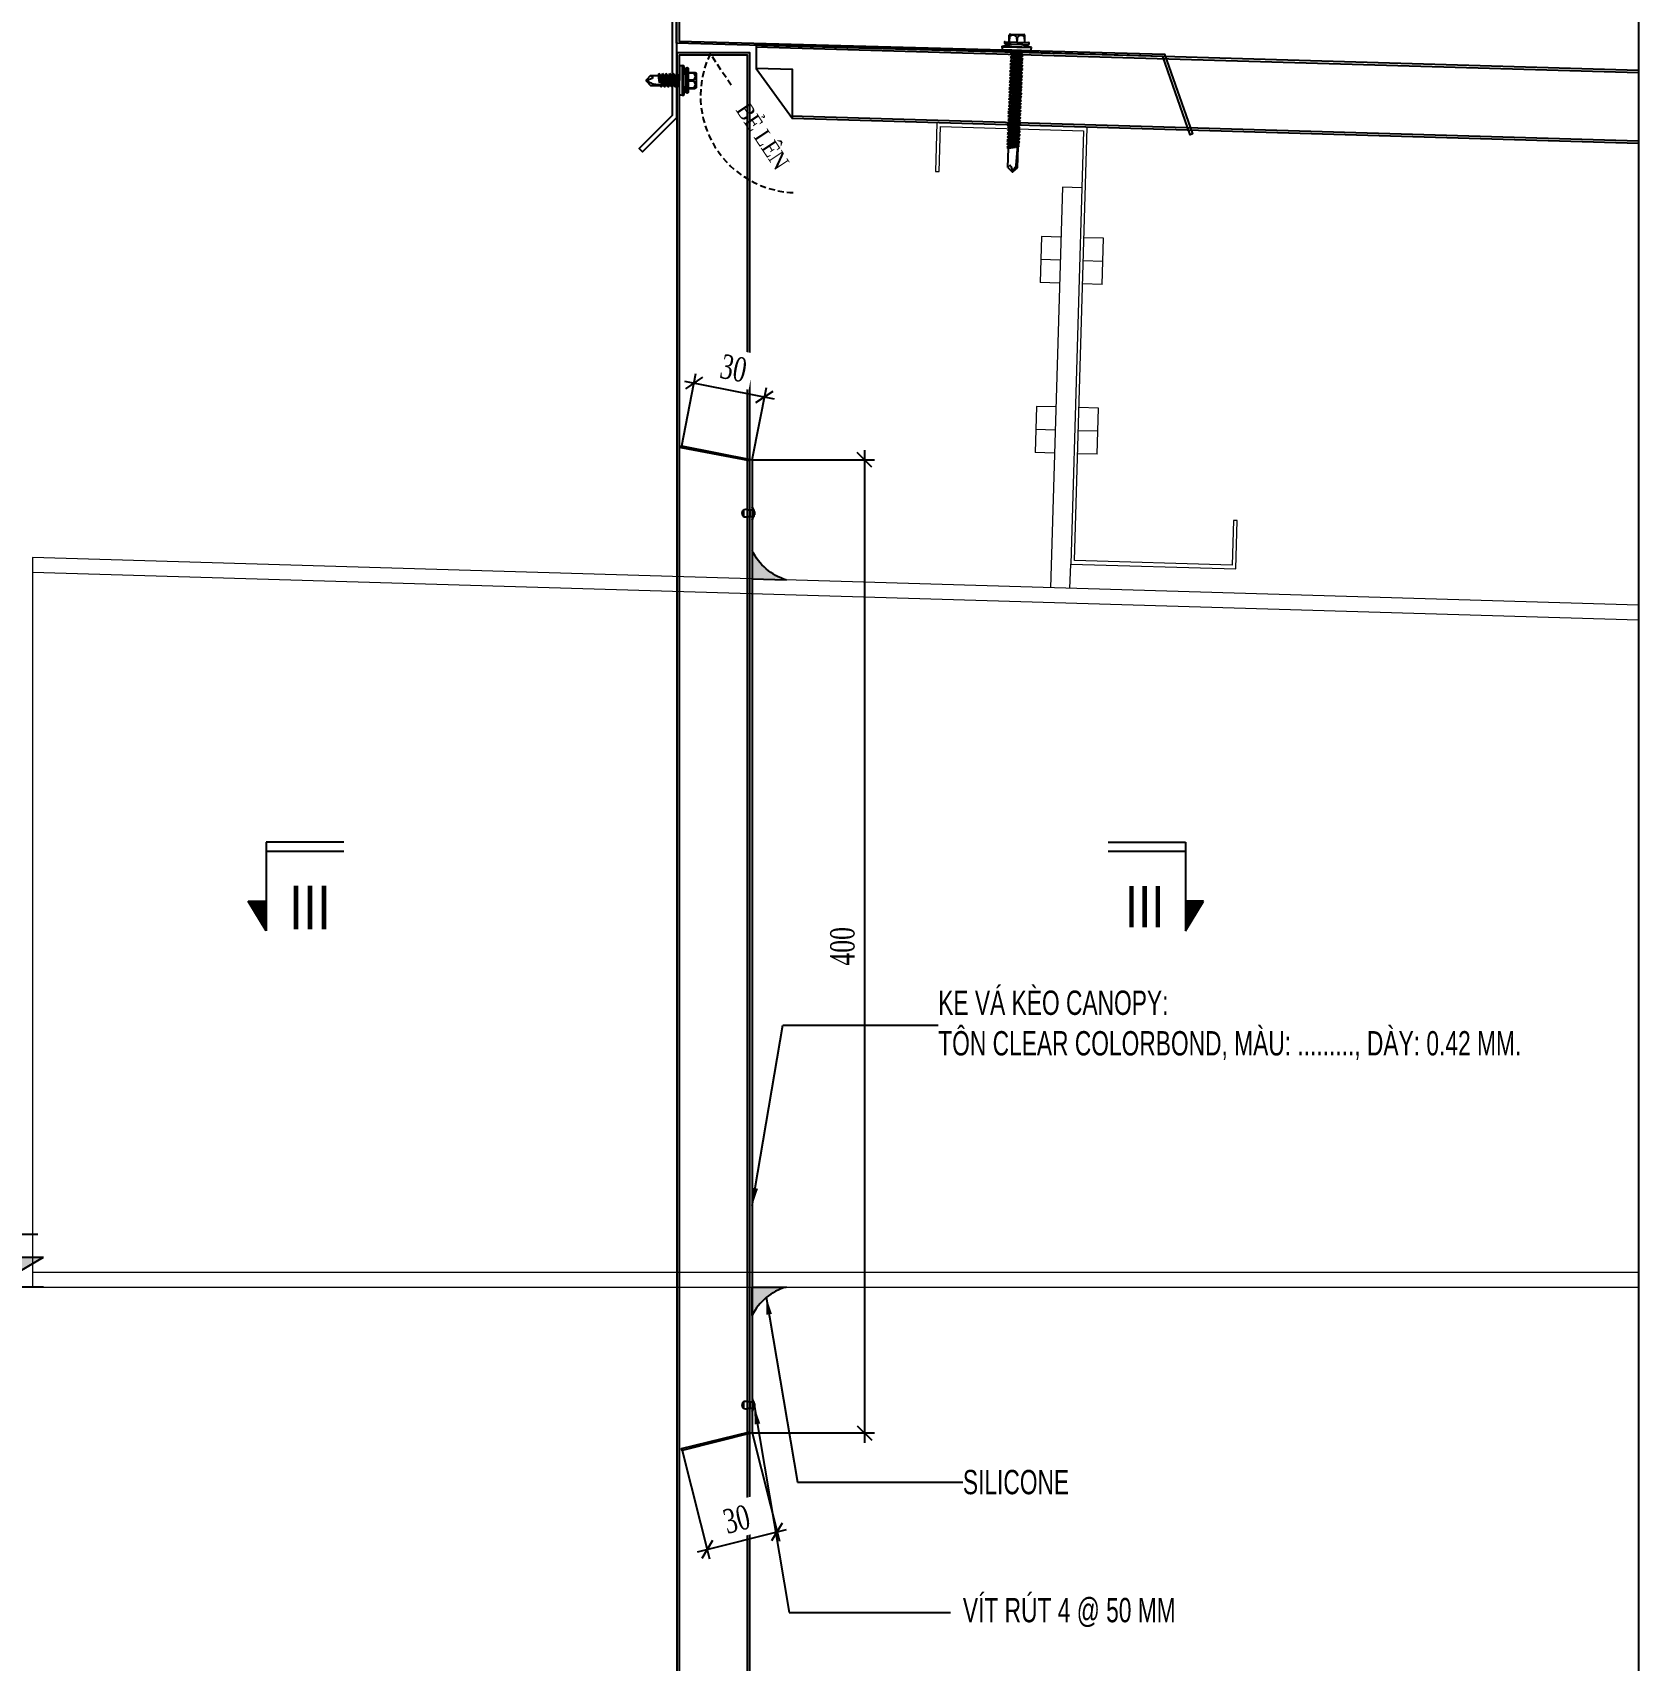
# Model space of a CAD drawing. Header units: inches. Extents: x 315041 to 662841, y -45540 to -35018.
# Drawn here: x 333305.3 to 333470.4, y -37538.7 to -37371.4 of the extents above; entities that cross this region are included whole.
import ezdxf
from ezdxf.enums import TextEntityAlignment as Align

# ---------------------------------------------------------------- set-up
doc = ezdxf.new("R2010")
doc.units = ezdxf.units.IN
doc.header["$MEASUREMENT"] = 0
doc.linetypes.add('DASHED2', pattern=[9.525, 6.35, -3.175])
doc.linetypes.add('XKITLINE00', pattern=[0])
for name, color, linetype in [('1', 1, 'Continuous'), ('2', 2, 'Continuous'), ('250', 250, 'Continuous'), ('3', 3, 'Continuous'), ('6', 6, 'Continuous'), ('flashing', 6, 'Continuous'), ('ROOFING', 4, 'Continuous'), ('STRUCTURE', 1, 'Continuous')]:
    doc.layers.add(name, color=color, linetype=linetype)
doc.layers.add('Bolt', color=7, linetype='Continuous', lineweight=0)
doc.layers.add('PART', color=20, linetype='Continuous', lineweight=9)
doc.styles.add('DIM', font='SIMPLEX.shx', dxfattribs={"width": 0.7, "bigfont": 'EXTFONT.shx'})
doc.styles.add('hx2', font='VHARIALN.TTF')
doc.styles.add('ST1', font='times.ttf', dxfattribs={"width": 0.7})
doc.styles.add('ST1H', font='vnshxh.shx', dxfattribs={"width": 0.7})
doc.styles.add('vntimeh.shx', font='vntimeh.shx', dxfattribs={"width": 0.8, "bigfont": 'bigfont.shx'})
doc.dimstyles.new('3', dxfattribs={"dimtxt": 3.5, "dimasz": 1.8, "dimexe": 1, "dimexo": 0, "dimgap": 1, "dimtad": 1, "dimdec": 0, "dimlfac": 3, "dimzin": 0, "dimdsep": 46, "dimtxsty": 'ST1H', "dimblk": 'OBLIQUE', "dimcen": 1, "dimdle": 1, "dimclrd": 8, "dimclre": 8, "dimclrt": 3, "dimadec": 0, "dimazin": 0, "dimtfac": 1, "dimtdec": 0, "dimtix": 1, "dimtofl": 0, "dimtmove": 1, "dimatfit": 3, "dimfxl": 0.18, "dimtolj": 1, "dimtzin": 0, "dimlwd": -1, "dimlwe": -1, "dimarcsym": 1})
doc.dimstyles.new('4', dxfattribs={"dimtxt": 2.5, "dimasz": 1.5, "dimexe": 1, "dimexo": 0, "dimgap": 1, "dimtad": 1, "dimdec": 0, "dimlfac": 4, "dimzin": 0, "dimdsep": 46, "dimtxsty": 'ST1', "dimblk": 'OBLIQUE', "dimcen": 1, "dimdle": 1, "dimclrd": 8, "dimclre": 8, "dimclrt": 3, "dimadec": 0, "dimazin": 0, "dimtfac": 1, "dimtdec": 0, "dimtix": 1, "dimtmove": 0, "dimatfit": 3, "dimfxl": 0.18, "dimtfill": 1, "dimtolj": 1, "dimtzin": 0, "dimlwd": -1, "dimlwe": -1, "dimarcsym": 1})

# ---------------------------------------------------------------- blocks, each defined once
blk = doc.blocks.new('A$C26A6701F')
at = {"layer": 'STRUCTURE', "color": 1, "linetype": 'Continuous'}
for p, q in [((0.93, 17.84), (0.93, 18.77)), ((0.97, 17.84), (1.03, 18.61)), ((1.07, 18.91), (2.93, 18.91)), ((1.91, 18.61), (1.97, 17.84)), ((2.04, 17.84), (2.1, 18.61)), ((2.97, 18.61), (3.04, 17.84)), ((3.07, 17.84), (3.07, 18.77)), ((0, 17.21), (1.33, 17.54)), ((0, 17.08), (0, 17.21)), ((0, 17.21), (4, 17.21)), ((4, 17.08), (0, 17.08)), ((3.94, 16.71), (0.06, 16.71)), ((0.4, 17.84), (3.6, 17.84)), ((0.4, 17.57), (1.2, 17.57)), ((1.19, 16.71), (1.14, 16.67)), ((1.14, 16.67), (1.4, 16.71)), ((1.14, 16.67), (1.4, 16.56)), ((1.14, 16.2), (2.91, 16.47)), ((1.4, 16.4), (1.14, 16.2)), ((1.14, 16.2), (1.39, 16.09)), ((1.14, 15.72), (2.91, 16)), ((1.4, 15.93), (1.14, 15.72)), ((1.14, 15.72), (1.39, 15.61)), ((1.2, 17.57), (2.8, 17.57)), ((1.33, 17.54), (1.33, 17.57)), ((1.33, 17.54), (2.67, 17.54)), ((1.39, 16.09), (2.73, 16.28)), ((1.39, 15.93), (1.39, 16.09)), ((1.39, 15.61), (2.73, 15.81)), ((2.7, 15.64), (1.39, 15.45)), ((1.4, 16.56), (2.42, 16.71)), ((2.71, 16.59), (1.4, 16.4)), ((1.4, 16.4), (1.4, 16.56)), ((2.71, 16.11), (1.4, 15.93)), ((2.67, 17.54), (2.67, 17.57)), ((2.67, 17.54), (4, 17.21)), ((2.7, 15.64), (2.7, 15.8)), ((2.7, 15.64), (2.9, 15.52)), ((2.71, 16.59), (2.71, 16.71)), ((2.71, 16.59), (2.91, 16.47)), ((2.71, 16.11), (2.71, 16.28)), ((2.71, 16.11), (2.91, 16)), ((2.73, 16.28), (2.91, 16.47)), ((2.73, 15.81), (2.91, 16)), ((2.8, 17.57), (3.6, 17.57)), ((4, 17.21), (4, 17.08)), ((1.12, 14.3), (2.9, 14.57)), ((1.39, 14.5), (1.12, 14.3)), ((1.12, 14.3), (1.38, 14.19)), ((1.12, 13.82), (2.9, 14.1)), ((1.39, 14.03), (1.12, 13.82)), ((1.12, 13.82), (1.38, 13.72)), ((1.12, 13.35), (2.89, 13.63)), ((1.38, 13.56), (1.12, 13.35)), ((1.13, 15.25), (2.9, 15.52)), ((1.39, 15.45), (1.13, 15.25)), ((1.13, 15.25), (1.39, 15.14)), ((1.13, 14.77), (2.9, 15.05)), ((1.39, 14.98), (1.13, 14.77)), ((1.13, 14.77), (1.39, 14.66)), ((1.38, 14.19), (2.72, 14.38)), ((1.38, 14.03), (1.38, 14.19)), ((1.38, 13.72), (2.72, 13.91)), ((2.69, 13.74), (1.38, 13.56)), ((1.38, 13.56), (1.38, 13.72)), ((1.38, 13.24), (2.72, 13.44)), ((1.39, 15.45), (1.39, 15.61)), ((1.39, 15.14), (2.73, 15.33)), ((2.7, 15.16), (1.39, 14.98)), ((1.39, 14.98), (1.39, 15.14)), ((1.39, 14.66), (2.73, 14.86)), ((2.7, 14.69), (1.39, 14.5)), ((1.39, 14.5), (1.39, 14.67)), ((2.7, 14.21), (1.39, 14.03)), ((2.69, 13.74), (2.69, 13.91)), ((2.69, 13.74), (2.89, 13.63)), ((2.69, 13.43), (2.69, 13.27)), ((2.7, 15.16), (2.7, 15.33)), ((2.7, 15.16), (2.9, 15.05)), ((2.7, 14.69), (2.7, 14.85)), ((2.7, 14.69), (2.9, 14.57)), ((2.7, 14.21), (2.7, 14.38)), ((2.7, 14.21), (2.9, 14.1)), ((2.72, 14.38), (2.9, 14.57)), ((2.72, 13.91), (2.9, 14.1)), ((2.72, 13.44), (2.89, 13.63)), ((2.73, 15.33), (2.9, 15.52)), ((2.73, 14.86), (2.9, 15.05)), ((1.09, 10.98), (2.86, 11.25)), ((1.35, 11.18), (1.09, 10.98)), ((1.1, 11.93), (2.88, 12.2)), ((1.36, 12.13), (1.1, 11.93)), ((1.1, 11.93), (1.36, 11.82)), ((1.1, 11.45), (2.87, 11.73)), ((1.36, 11.66), (1.1, 11.45)), ((1.1, 11.45), (1.36, 11.34)), ((1.11, 12.88), (2.89, 13.15)), ((1.38, 13.08), (1.11, 12.88)), ((1.11, 12.88), (1.37, 12.77)), ((1.11, 12.4), (2.88, 12.68)), ((1.37, 12.61), (1.11, 12.4)), ((1.11, 12.4), (1.37, 12.29)), ((1.12, 13.35), (1.38, 13.24)), ((2.66, 11.37), (1.35, 11.18)), ((1.35, 11.18), (1.36, 11.34)), ((2.68, 12.32), (1.36, 12.13)), ((1.36, 11.82), (2.7, 12.01)), ((2.67, 11.84), (1.36, 11.66)), ((1.36, 11.66), (1.36, 11.82)), ((1.36, 11.34), (2.7, 11.54)), ((1.37, 12.77), (2.71, 12.96)), ((2.68, 12.79), (1.37, 12.61)), ((1.37, 12.61), (1.37, 12.77)), ((1.37, 12.29), (2.71, 12.49)), ((1.37, 12.13), (1.37, 12.29)), ((2.69, 13.27), (1.38, 13.08)), ((1.38, 13.24), (1.38, 13.08)), ((2.66, 11.37), (2.67, 11.53)), ((2.66, 11.37), (2.86, 11.25)), ((2.67, 11.84), (2.67, 12.01)), ((2.67, 11.84), (2.87, 11.73)), ((2.68, 12.79), (2.68, 12.96)), ((2.68, 12.79), (2.88, 12.68)), ((2.68, 12.32), (2.68, 12.48)), ((2.68, 12.32), (2.88, 12.2)), ((2.69, 13.27), (2.89, 13.15)), ((2.69, 11.06), (2.86, 11.25)), ((2.7, 12.01), (2.88, 12.2)), ((2.7, 11.54), (2.87, 11.73)), ((2.71, 12.96), (2.89, 13.15)), ((2.71, 12.49), (2.88, 12.68)), ((1.08, 9.55), (2.86, 9.83)), ((1.34, 9.76), (1.08, 9.55)), ((1.08, 9.55), (1.34, 9.45)), ((1.08, 9.08), (2.85, 9.36)), ((1.34, 9.29), (1.08, 9.08)), ((1.08, 9.08), (1.34, 8.97)), ((1.09, 10.98), (1.35, 10.87)), ((1.09, 10.5), (2.86, 10.78)), ((1.35, 10.71), (1.09, 10.5)), ((1.09, 10.5), (1.35, 10.39)), ((1.09, 10.03), (2.86, 10.3)), ((1.35, 10.23), (1.09, 10.03)), ((1.09, 10.03), (1.34, 9.92)), ((2.64, 9), (1.33, 8.81)), ((1.33, 8.81), (1.34, 8.97)), ((1.34, 9.92), (2.68, 10.11)), ((2.65, 9.95), (1.34, 9.76)), ((1.34, 9.92), (1.34, 9.76)), ((1.34, 9.45), (2.68, 9.64)), ((2.65, 9.47), (1.34, 9.29)), ((1.34, 9.29), (1.34, 9.45)), ((1.34, 8.97), (2.67, 9.17)), ((1.35, 10.87), (2.69, 11.06)), ((2.66, 10.89), (1.35, 10.71)), ((1.35, 10.71), (1.35, 10.87)), ((1.35, 10.39), (2.69, 10.59)), ((2.66, 10.42), (1.35, 10.23)), ((1.35, 10.23), (1.35, 10.39)), ((2.64, 9), (2.64, 9.16)), ((2.64, 9), (2.84, 8.88)), ((2.65, 10.1), (2.65, 9.95)), ((2.65, 9.95), (2.86, 9.83)), ((2.65, 9.47), (2.65, 9.64)), ((2.65, 9.47), (2.85, 9.36)), ((2.66, 10.89), (2.67, 11.06)), ((2.66, 10.89), (2.86, 10.78)), ((2.66, 10.42), (2.66, 10.58)), ((2.66, 10.42), (2.86, 10.3)), ((2.67, 9.17), (2.85, 9.36)), ((2.68, 10.11), (2.86, 10.3)), ((2.68, 9.64), (2.86, 9.83)), ((2.69, 10.59), (2.86, 10.78)), ((1.05, 6.71), (2.83, 6.98)), ((1.31, 6.91), (1.05, 6.71)), ((1.05, 6.71), (1.31, 6.6)), ((1.06, 8.13), (2.84, 8.41)), ((1.33, 8.34), (1.06, 8.13)), ((1.06, 8.13), (1.32, 8.02)), ((1.06, 7.65), (2.83, 7.93)), ((1.32, 7.86), (1.06, 7.65)), ((1.06, 7.65), (1.32, 7.55)), ((1.06, 7.18), (2.83, 7.46)), ((1.32, 7.39), (1.06, 7.18)), ((1.06, 7.18), (1.32, 7.07)), ((1.07, 8.6), (2.84, 8.88)), ((1.33, 8.81), (1.07, 8.6)), ((1.07, 8.6), (1.33, 8.5)), ((2.63, 7.1), (1.31, 6.91)), ((1.31, 6.6), (2.65, 6.79)), ((1.32, 8.02), (2.66, 8.22)), ((2.63, 8.05), (1.32, 7.86)), ((1.32, 7.86), (1.32, 8.02)), ((1.32, 7.55), (2.66, 7.74)), ((2.63, 7.57), (1.32, 7.39)), ((1.32, 7.39), (1.32, 7.55)), ((1.32, 7.07), (2.66, 7.27)), ((1.32, 6.91), (1.32, 7.07)), ((1.33, 8.5), (2.67, 8.69)), ((2.64, 8.52), (1.33, 8.34)), ((1.33, 8.34), (1.33, 8.5)), ((2.62, 6.62), (2.62, 6.79)), ((2.63, 8.05), (2.63, 8.21)), ((2.63, 8.05), (2.83, 7.93)), ((2.63, 7.57), (2.63, 7.74)), ((2.63, 7.57), (2.83, 7.46)), ((2.63, 7.1), (2.63, 7.26)), ((2.63, 7.1), (2.83, 6.98)), ((2.64, 8.52), (2.64, 8.69)), ((2.64, 8.52), (2.84, 8.41)), ((2.65, 6.79), (2.83, 6.98)), ((2.66, 8.22), (2.84, 8.41)), ((2.66, 7.74), (2.83, 7.93)), ((2.66, 7.27), (2.83, 7.46)), ((2.67, 8.69), (2.84, 8.88)), ((1.03, 4.81), (2.81, 5.09)), ((1.29, 5.02), (1.03, 4.81)), ((1.03, 4.81), (1.29, 4.7)), ((1.03, 4.33), (2.8, 4.61)), ((1.29, 4.54), (1.03, 4.33)), ((1.04, 5.76), (2.81, 6.03)), ((1.3, 5.96), (1.04, 5.76)), ((1.04, 5.76), (1.3, 5.65)), ((1.04, 5.28), (2.81, 5.56)), ((1.3, 5.49), (1.04, 5.28)), ((1.04, 5.28), (1.29, 5.17)), ((1.05, 6.23), (2.82, 6.51)), ((1.31, 6.44), (1.05, 6.23)), ((1.05, 6.23), (1.31, 6.12)), ((1.29, 5.17), (2.63, 5.37)), ((2.6, 5.2), (1.29, 5.02)), ((1.29, 5.01), (1.29, 5.17)), ((1.29, 4.7), (2.63, 4.9)), ((2.6, 4.72), (1.29, 4.54)), ((1.29, 4.54), (1.29, 4.7)), ((2.61, 6.15), (1.3, 5.96)), ((1.3, 5.96), (1.31, 6.12)), ((1.3, 5.65), (2.64, 5.84)), ((2.61, 5.67), (1.3, 5.49)), ((1.3, 5.49), (1.3, 5.65)), ((2.62, 6.62), (1.31, 6.44)), ((1.31, 6.44), (1.31, 6.6)), ((1.31, 6.12), (2.64, 6.32)), ((2.6, 5.2), (2.61, 5.36)), ((2.6, 5.2), (2.81, 5.09)), ((2.6, 4.72), (2.6, 4.89)), ((2.6, 4.72), (2.8, 4.61)), ((2.61, 6.15), (2.62, 6.31)), ((2.61, 6.15), (2.81, 6.03)), ((2.61, 5.67), (2.61, 5.84)), ((2.61, 5.67), (2.81, 5.56)), ((2.62, 6.62), (2.82, 6.51)), ((2.62, 4.42), (2.8, 4.61)), ((2.63, 5.37), (2.81, 5.56)), ((2.63, 4.9), (2.81, 5.09)), ((2.64, 6.32), (2.82, 6.51)), ((2.64, 5.84), (2.81, 6.03)), ((1.02, 3.86), (2.8, 4.14)), ((1.28, 4.07), (1.02, 3.86)), ((1.02, 3.86), (1.28, 3.75)), ((1.28, 3.59), (1.02, 3.38)), ((1.02, 3.38), (2.31, 3.59)), ((1.02, 3.38), (1.28, 3.28)), ((1.03, 4.33), (1.28, 4.23)), ((1.27, 0.62), (1.28, 3.28)), ((1.28, 4.23), (2.62, 4.42)), ((2.62, 4.25), (1.28, 4.07)), ((1.28, 4.07), (1.28, 4.23)), ((1.28, 3.75), (2.62, 3.95)), ((1.28, 3.59), (1.28, 3.75)), ((2.35, 3.74), (1.28, 3.59)), ((1.28, 3.28), (2.21, 3.41)), ((2.38, 0.96), (2.56, 3.71)), ((2.62, 3.78), (2.52, 3.77)), ((2.52, 3.46), (2.61, 3.47)), ((2.54, 3.62), (2.79, 3.66)), ((2.6, 0.61), (2.61, 3.47)), ((2.61, 3.47), (2.79, 3.66)), ((2.62, 4.25), (2.62, 4.41)), ((2.8, 4.14), (2.62, 4.25)), ((2.62, 3.95), (2.8, 4.14)), ((2.62, 3.78), (2.62, 3.95)), ((2.79, 3.66), (2.62, 3.78)), ((1.27, 0.62), (1.41, 0.81)), ((1.27, 0.62), (1.88, 0.02)), ((1.67, 0.81), (1.98, 0.02)), ((1.96, 0.08), (2.26, 0.64)), ((1.98, 0.02), (2.6, 0.61))]:
    blk.add_line(p, q, dxfattribs=at)
for centre, major_axis, ratio, start_param, end_param in [((1.07, 18.77), (-0.0943, 0.0943), 1, -0.785398, 0.785398), ((1.47, 18.04), (0.508, 0.508), 1, 0.131933, 1.438864), ((2.54, 18.04), (0.508, 0.508), 1, 0.131933, 1.438864), ((2.93, 18.77), (-0.0943, 0.0943), 1, 3.926991, 5.497787), ((-1.11, 16.72), (-0.822, 0.822), 1, 3.915086, 4.236522), ((0.42, 17.71), (0.0956, 0.0956), 1, 0.954633, 3.757756), ((3.55, 17.71), (-0.1, 0.1), 1, 2.701137, 5.152845), ((5.1, 16.72), (-1.15, 0.17), 0.90746, -0.177273, 0.177273), ((1.82, 3.74), (0.363, 0.363), 1, 4.808661, 5.407478), ((2.44, 3.68), (0.0836, 0.0836), 1, 5.766736, 8.502032), ((1.54, 0.72), (0.111, 0.111), 1, 6.085329, 8.011019), ((1.93, 0.09), (0.0625, 0.0625), 1, 3.247504, 4.535451), ((1.79, 0.99), (0.416, 0.416), 1, 4.859665, 5.449971)]:
    blk.add_ellipse(centre, major_axis=major_axis, ratio=ratio, start_param=start_param, end_param=end_param, dxfattribs=at)
blk = doc.blocks.new('Short_Self_drilling')
at = {"layer": 'STRUCTURE', "color": 1, "linetype": 'Continuous'}
for p, q in [((3, 7.19), (-3, 7.18)), ((6.43, 1.74), (-6.43, 1.73)), ((5.14, 3.76), (-5.14, 3.75)), ((-2.57, 2.9), (-5.14, 2.9)), ((-3.43, 3.75), (-3.43, 6.75)), ((2.57, 2.9), (-2.57, 2.9)), ((-2.14, 2.8), (-2.14, 2.9)), ((6.25, 0), (0, 0)), ((2.15, 2.8), (2.15, 2.9)), ((2.16, -0.5), (2.15, 0.01)), ((5.14, 2.9), (2.57, 2.9)), ((3.43, 3.76), (3.42, 6.76)), ((2.99, -1.17), (-2.7, -0.23)), ((2.99, -2.7), (-2.7, -1.76)), ((2.99, -4.23), (-2.7, -3.28)), ((2.99, -5.75), (-2.7, -4.81)), ((2.99, -7.28), (-2.7, -6.33)), ((-2.14, -1.38), (-2.14, -0.87)), ((-2.14, -2.91), (-2.14, -2.39)), ((-2.14, -4.43), (-2.14, -3.92)), ((-2.13, -5.96), (-2.14, -5.44)), ((-2.13, -7.49), (-2.13, -6.97)), ((2.16, -2.03), (2.16, -1.51)), ((2.16, -3.55), (2.16, -3.04)), ((2.16, -5.08), (2.16, -4.56)), ((2.16, -6.6), (2.16, -6.09)), ((-1.91, -7.99), (-2.7, -7.86)), ((-2.14, -12.33), (-2.14, -8.48)), ((3, -8.8), (-1.14, -8.12)), ((2.15, -12.31), (2.15, -9.14)), ((2.16, -8.13), (2.16, -7.61))]:
    blk.add_line(p, q, dxfattribs=at)
blk.add_lwpolyline([(6.43, 1.31), (6.43, 1.74), (2.14, 2.81), (-2.14, 2.8), (-6.43, 1.73), (-6.43, 1.3)], close=True, dxfattribs=at)
for points in [[(-6.43, 1.3, -0.088869), (-6.25, 0), (0, 0)], [(-0.13, 3.76), (-0.33, 6.23, 0.338878), (-3.14, 6.23), (-3.33, 3.75)], [(3.3, 3.76), (3.1, 6.23, 0.338878), (0.29, 6.23), (0.1, 3.76)], [(2.15, -12.31), (0.17, -14.24, -0.333596), (-0.17, -14.24), (-2.14, -12.33)], [(-0.08, -14.04), (-1.04, -12.24, -0.148657), (-1.4, -11.2), (-1.95, -7.72, -0.815006), (-1.21, -7.77, 0.150833), (-0.85, -8.68)], [(2.15, -12.31), (1.71, -11.7, 0.52242), (0.88, -11.71), (-0.17, -14.24)]]:
    blk.add_lwpolyline(points, format="xyb", dxfattribs=at)
for points in [[(2.99, -1.17), (2.16, -1.51), (-2.14, -0.85), (-2.7, -0.23), (-2.36, 0)], [(2.99, -2.7), (2.16, -3.04), (-2.14, -2.37), (-2.7, -1.76), (-2.14, -1.38), (2.16, -2.03), (2.99, -2.7)], [(2.99, -4.23), (2.16, -4.56), (-2.14, -3.9), (-2.7, -3.28), (-2.14, -2.91), (2.16, -3.55), (2.99, -4.23)], [(2.99, -5.75), (2.16, -6.09), (-2.14, -5.43), (-2.7, -4.81), (-2.14, -4.43), (2.16, -5.08), (2.99, -5.75)], [(2.99, -7.28), (2.16, -7.62), (-2.14, -6.95), (-2.7, -6.33), (-2.13, -5.96), (2.16, -6.6), (2.99, -7.28)], [(-1.18, 0), (2.16, -0.5), (2.99, -1.17)], [(-1.82, -8.53), (-2.14, -8.48), (-2.7, -7.86), (-2.13, -7.49), (-1.83, -7.53)], [(-1.26, -7.62), (2.16, -8.13), (3, -8.8)], [(3, -8.8), (2.16, -9.14), (-0.85, -8.68)]]:
    blk.add_lwpolyline(points, dxfattribs=at)
for centre, radius, start, end in [((-3, 6.75), 0.429, 90.03113, 180.03113), ((3, 6.76), 0.429, 0.03113, 90.03113), ((-4.99, 3.32), 0.455, 109.79487, 250.26739), ((5.07, 3.33), 0.435, 279.72757, 80.33469), ((9.99, 0.17), 3.74, 162.29632, 182.61031)]:
    blk.add_arc(centre, radius, start, end, dxfattribs=at)
blk = doc.blocks.new('RIVET')
at = {"color": 8}
for p, q in [((-3.91, 1.08), (-4.17, 0)), ((-4.17, 0), (-3.91, -1.08)), ((-3.91, -1.08), (-3.91, 1.08)), ((-3.54, -1.32), (-3.54, 1.32)), ((-0.96, -1.25), (-0.96, 1.25)), ((-0.96, 1.25), (-0.06, 1.25)), ((0, 1.31), (0, 2.44)), ((0, -1.31), (0, 1.31)), ((0.06, 2.5), (0.09, 2.5)), ((0.14, 2.47), (0.68, 1.38)), ((0.14, -2.47), (0.14, 2.47)), ((0.75, 1.1), (0.75, -1.1)), ((0.92, 0.69), (0.75, 0.69)), ((0.92, -0.69), (0.92, 0.69)), ((-0.06, -1.25), (-0.96, -1.25)), ((0, -2.44), (0, -1.31)), ((0.09, -2.5), (0.06, -2.5)), ((0.68, -1.38), (0.14, -2.47)), ((0.92, -0.69), (0.75, -0.69))]:
    blk.add_line(p, q, dxfattribs=at)
for centre, radius, start, end in [((-3.41, 0.7), 0.634, 101.56667, 142.23088), ((-2.52, -0.13), 1.78, 64.63521, 125.23685), ((-0.91, 2.96), 1.71, 240.47832, 268.3625), ((-0.06, 1.31), 0.0625, 270, 0), ((0.06, 2.44), 0.0625, 90, 180), ((0.09, 2.44), 0.0625, 26.56505, 90), ((0.12, 1.1), 0.625, 0, 26.56505), ((5.37, 0.62), 4.45, 179.07778, 187.95176), ((5.77, -0.64), 4.85, 172.41501, 180.55546), ((-3.41, -0.7), 0.634, 217.76912, 258.43333), ((-2.52, 0.13), 1.78, 234.76315, 295.36479), ((-0.91, -2.96), 1.71, 91.6375, 119.52168), ((-0.06, -1.31), 0.0625, 0, 90), ((0.06, -2.44), 0.0625, 180, 270), ((0.09, -2.44), 0.0625, 270, 333.43495), ((0.12, -1.1), 0.625, 333.43495, 0)]:
    blk.add_arc(centre, radius, start, end, dxfattribs=at)
blk = doc.blocks.new('cos')
at = {"color": 8}
for p, q in [((0, 0), (0, 7.82)), ((-3, 3.49), (14.52, 3.49)), ((0, 1.99), (-3.39, 1.99)), ((0, 0), (-3.39, 1.99)), ((0, 1.99), (3.39, 1.99)), ((0, 0), (3.39, 1.99))]:
    blk.add_line(p, q, dxfattribs=at)
at = {"color": 4}
for p in [(-3.39, 0), (3.39, 0)]:
    blk.add_line(p, (0, 0), dxfattribs=at)
at = {"color": 8}
blk.add_solid([(0, 0), (-3.39, 1.99), (0, 1.99)], dxfattribs=at)
at = {"layer": '3', "color": 3, "style": 'vntimeh.shx', "width": 0.75}
blk.add_attdef('DSD', (1.32, 4.73), '', height=3, dxfattribs=at)
blk = doc.blocks.new('_Oblique')
at = {"color": 0, "linetype": 'ByBlock', "lineweight": -2}
blk.add_line((-0.5, -0.5), (0.5, 0.5), dxfattribs=at)
blk = doc.blocks.new('*D581')
at = {"color": 8, "linetype": 'Continuous', "transparency": 16777216}
for p, q in [((333379.32, -37415.29), (333391.88, -37415.29)), ((333390.88, -37414.29), (333390.88, -37516.34)), ((333379.32, -37515.34), (333391.88, -37515.34))]:
    blk.add_line(p, q, dxfattribs=at)
at = {"layer": 'Defpoints', "color": 0, "transparency": 16777216}
for p in [(333379.32, -37415.29), (333379.32, -37515.34), (333390.88, -37515.34)]:
    blk.add_point(p, dxfattribs=at)
at = {"color": 8, "transparency": 16777216, "xscale": 1.5, "yscale": 1.5, "zscale": 1.5}
for p, rotation in [((333390.88, -37415.29), 90), ((333390.88, -37515.34), 270)]:
    blk.add_blockref('_Oblique', p, dxfattribs=dict(at, rotation=rotation))
at = {"color": 3, "transparency": 16777216, "insert": (333388.61, -37465.31), "char_height": 2.5, "attachment_point": 5, "rotation": 90, "style": 'ST1', "bg_fill": 3, "box_fill_scale": 1.25, "bg_fill_color": 256, "bg_fill_true_color": 13158600, "bg_fill_transparency": 11351984}
blk.add_mtext('\\A1;400', dxfattribs=at)
blk = doc.blocks.new('*D582')
at = {"color": 8, "linetype": 'Continuous', "transparency": 16777216}
for p, q in [((333372.07, -37413.86), (333373.53, -37406.41)), ((333372.35, -37407.2), (333381.57, -37409.01)), ((333379.32, -37415.29), (333380.78, -37407.84))]:
    blk.add_line(p, q, dxfattribs=at)
at = {"layer": 'Defpoints', "color": 0, "transparency": 16777216}
for p in [(333380.59, -37408.82), (333372.07, -37413.86), (333379.32, -37415.29)]:
    blk.add_point(p, dxfattribs=at)
at = {"color": 8, "transparency": 16777216, "xscale": 1.5, "yscale": 1.5, "zscale": 1.5}
for p, rotation in [((333373.34, -37407.39), 168.9127348940181), ((333380.59, -37408.82), 348.9127348940181)]:
    blk.add_blockref('_Oblique', p, dxfattribs=dict(at, rotation=rotation))
at = {"color": 3, "transparency": 16777216, "insert": (333377.4, -37405.88), "char_height": 2.5, "attachment_point": 5, "rotation": 348.9127, "style": 'ST1', "bg_fill": 3, "box_fill_scale": 1.25, "bg_fill_color": 256, "bg_fill_true_color": 13158600, "bg_fill_transparency": 11351968}
blk.add_mtext('\\A1;30', dxfattribs=at)
blk = doc.blocks.new('*D583')
at = {"color": 8, "linetype": 'Continuous', "transparency": 16777216}
for p, q in [((333379.32, -37515.34), (333382.12, -37526.47)), ((333372.12, -37517.15), (333374.92, -37528.29)), ((333373.71, -37527.56), (333382.85, -37525.26))]:
    blk.add_line(p, q, dxfattribs=at)
at = {"layer": 'Defpoints', "color": 0, "transparency": 16777216}
for p in [(333379.32, -37515.34), (333372.12, -37517.15), (333381.88, -37525.5)]:
    blk.add_point(p, dxfattribs=at)
at = {"color": 8, "transparency": 16777216, "xscale": 1.5, "yscale": 1.5, "zscale": 1.5}
for p, rotation in [((333381.88, -37525.5), 14.11871476509111), ((333374.68, -37527.32), 194.1187147650911)]:
    blk.add_blockref('_Oblique', p, dxfattribs=dict(at, rotation=rotation))
at = {"color": 3, "transparency": 16777216, "insert": (333377.72, -37524.21), "char_height": 2.5, "attachment_point": 5, "rotation": 14.1187, "style": 'ST1', "bg_fill": 3, "box_fill_scale": 1.25, "bg_fill_color": 256, "bg_fill_true_color": 13158600, "bg_fill_transparency": 1019152}
blk.add_mtext('\\A1;30', dxfattribs=at)
blk = doc.blocks.new('MC')
at = {"layer": '2'}
h = blk.add_hatch(dxfattribs=at)
h.set_pattern_fill('ANSI31', color=256, style=0)
h.paths.add_polyline_path([(-113.47, 4283.2), (-115.93, 4283.2), (-113.47, 4279.14)])
for p, q in [((-102.86, 4291.26), (-113.47, 4291.26)), ((-113.47, 4291.26), (-113.47, 4279.14)), ((-102.86, 4290.02), (-113.47, 4290.02)), ((-113.47, 4279.14), (-115.93, 4283.2)), ((-115.93, 4283.2), (-113.47, 4283.2))]:
    blk.add_line(p, q, dxfattribs=at)
blk = doc.blocks.new('*U584')
at = {"layer": '2'}
h = blk.add_hatch(dxfattribs=at)
h.set_pattern_fill('ANSI31', color=256, scale=0.666667, angle=-90, style=0)
h.set_pattern_definition([(315, (-2846.55065, -266.84124), (0.058925565, 0.058925565), [])])
h.paths.add_polyline_path([(8.92, -191.19), (8.92, -189.55), (6.21, -191.19)])
for p, q in [((6.21, -191.19), (8.92, -189.55)), ((8.92, -189.55), (8.92, -191.19)), ((14.29, -191.19), (6.21, -191.19)), ((13.46, -198.27), (13.46, -191.19)), ((14.29, -198.27), (14.29, -191.19))]:
    blk.add_line(p, q, dxfattribs=at)
at = {"layer": '1', "xscale": -0.6666666666660603, "yscale": 0.6666666666660603, "zscale": 0.6666666666660603, "rotation": 270}
blk.add_blockref('MC', (-2846.55, -199.57), dxfattribs=at)
at = {"style": 'hx2'}
for tag, p in [('A', (10.34, -197.1)), ('B', (10.28, -273.28))]:
    blk.add_attdef(tag, text='', height=4, dxfattribs=at).set_placement(p, align=Align.CENTER)

msp = doc.modelspace()

# ---------------------------------------------------------------- hatches: boundary and pattern name
at = {"true_color": 0x2cc9bc}
for points in [[(333382.8232, -37427.5351), (333379.3238, -37427.5351), (333379.3238, -37424.6283, 0.21382463)], [(333382.8232, -37500.3384), (333379.3238, -37500.3384), (333379.3238, -37503.2452, -0.21382463)]]:
    msp.add_hatch(color=132, dxfattribs=at).paths.add_polyline_path(points)

# ---------------------------------------------------------------- linework, layer by layer
at = {"color": 9, "linetype": 'XKITLINE00', "lineweight": 0}
for p, q in [((333411.2165, -37387.2726), (333409.9972, -37428.4435)), ((333413.2126, -37387.3317), (333411.2165, -37387.2726)), ((333470.4423, -37430.2337), (333305.329, -37425.3437)), ((333305.329, -37425.3437), (333305.329, -37500.3384)), ((333305.329, -37426.8421), (333470.4423, -37431.7321)), ((333411.9934, -37428.5027), (333412.0672, -37426.0101)), ((333470.4423, -37498.8406), (333305.329, -37498.8406)), ((333305.329, -37500.3384), (333470.4423, -37500.3384))]:
    msp.add_line(p, q, dxfattribs=at)
at = {"color": 8}
msp.add_lwpolyline([(333185.7734, -37229.7343), (333470.4423, -37229.7343), (333470.4423, -37581.3141), (333185.7734, -37581.3141)], close=True, dxfattribs=at)
at = {"color": 94}
msp.add_lwpolyline([(333326.6989, -37346.5634), (333326.6989, -37363.5634), (333371.099, -37363.5634), (333371.099, -37379.8916), (333367.7026, -37383.288), (333368.0385, -37383.6239), (333371.574, -37380.0884), (333371.574, -37363.0884), (333327.1739, -37363.0884), (333327.1739, -37346.7601), (333330.5703, -37343.3637), (333330.2344, -37343.0278)], close=True, dxfattribs=at)
at = {"color": 3, "linetype": 'DASHED2', "ltscale": 0.1}
msp.add_lwpolyline([(333377.157, -37376.7759), (333375.0016, -37373.5359, 0.5489642), (333383.8234, -37387.8219)], format="xyb", dxfattribs=at)
at = {"color": 132, "true_color": 0x2cc9bc}
for points in [[(333379.3238, -37424.6283), (333379.3238, -37427.5351), (333382.8201, -37427.6387, -0.21083411)], [(333379.3238, -37503.2452), (333379.3238, -37500.3384), (333382.8232, -37500.3384, 0.21382463)]]:
    msp.add_lwpolyline(points, format="xyb", close=True, dxfattribs=at)
at = {"layer": '3'}
for p, q in [((333470.4423, -37375.2663), (333379.7198, -37372.5995)), ((333470.4423, -37375.5164), (333379.7198, -37372.8496)), ((333470.4423, -37382.5195), (333383.294, -37379.9578)), ((333470.4423, -37382.7696), (333383.4803, -37380.2134))]:
    msp.add_line(p, q, dxfattribs=at)
for points in [[(333379.0738, -37581.3141), (333379.0738, -37373.4518), (333371.574, -37373.4518), (333371.574, -37581.3141)], [(333378.8238, -37581.3141), (333378.8238, -37373.7018), (333371.824, -37373.7018), (333371.824, -37581.3141)]]:
    msp.add_lwpolyline(points, dxfattribs=at)
at = {"layer": '6', "ltscale": 10}
msp.add_lwpolyline([(333379.3238, -37431.1761), (333379.3238, -37515.3384), (333372.1198, -37517.1504), (333372.061, -37516.9417), (333379.0738, -37515.2341), (333379.0738, -37431.1761), (333379.0738, -37415.3894), (333372.009, -37414.0719), (333372.0678, -37413.8632), (333379.3238, -37415.2851)], close=True, dxfattribs=at)
at = {"layer": 'Bolt', "linetype": 'XKITLINE00', "lineweight": 0}
for p, q in [((333409.0688, -37392.3287), (333408.9284, -37397.0696)), ((333411.065, -37392.3878), (333409.0688, -37392.3287)), ((333415.4316, -37392.5171), (333413.4354, -37392.458)), ((333415.2912, -37397.258), (333415.4316, -37392.5171)), ((333410.9948, -37394.7582), (333408.9986, -37394.6991)), ((333415.3614, -37394.8875), (333413.3652, -37394.8284)), ((333410.9246, -37397.1287), (333408.9284, -37397.0696)), ((333415.2912, -37397.258), (333413.295, -37397.1989)), ((333408.5516, -37409.7951), (333408.4112, -37414.536)), ((333410.5477, -37409.8542), (333408.5516, -37409.7951)), ((333414.9143, -37409.9836), (333412.9182, -37409.9244)), ((333414.7739, -37414.7244), (333414.9143, -37409.9836)), ((333410.4775, -37412.2247), (333408.4814, -37412.1656)), ((333414.8441, -37412.354), (333412.848, -37412.2949)), ((333410.4073, -37414.5951), (333408.4112, -37414.536)), ((333414.7739, -37414.7244), (333412.7778, -37414.6653))]:
    msp.add_line(p, q, dxfattribs=at)
at = {"layer": 'flashing'}
msp.add_lwpolyline([(333371.7989, -37356.3011), (333371.7989, -37372.2413), (333421.7239, -37373.5971), (333424.5959, -37381.7772), (333424.3651, -37381.8639), (333421.5355, -37373.8295), (333371.5489, -37372.4428), (333371.5489, -37356.3011)], close=True, dxfattribs=at)
at = {"layer": 'PART', "color": 94, "linetype": 'XKITLINE00', "lineweight": 0}
for p, q in [((333398.3013, -37380.6493), (333398.1535, -37385.6397)), ((333413.7716, -37381.1075), (333398.3013, -37380.6493)), ((333398.5278, -37385.6508), (333398.6645, -37381.0347)), ((333398.6645, -37381.0347), (333413.3862, -37381.4707)), ((333413.3862, -37381.4707), (333412.0672, -37426.0101)), ((333412.4526, -37425.6469), (333413.7716, -37381.1075)), ((333398.1535, -37385.6397), (333398.5278, -37385.6508)), ((333428.8081, -37421.5111), (333428.6714, -37426.1273)), ((333429.1824, -37421.5222), (333428.8081, -37421.5111)), ((333429.0346, -37426.5126), (333429.1824, -37421.5222)), ((333412.0672, -37426.0101), (333429.0346, -37426.5126)), ((333428.6714, -37426.1273), (333412.4526, -37425.6469))]:
    msp.add_line(p, q, dxfattribs=at)
at = {"layer": 'ROOFING', "color": 3}
msp.add_lwpolyline([(333379.7198, -37372.5995), (333379.7198, -37375.0551), (333383.4803, -37380.2134), (333383.4803, -37375.1643), (333379.7198, -37375.0551)], dxfattribs=at)

# ---------------------------------------------------------------- block references
at = {"color": 9, "linetype": 'Continuous', "extrusion": (-1.52348e-10, -5.24717e-09, 1), "xscale": 0.7500000002460779, "yscale": 0.7499999999708962, "zscale": 0.75, "rotation": 358.3369215981627}
msp.add_blockref('A$C26A6701F', (333404.6498, -37385.6678, 0.0001), dxfattribs=at)
at = {"color": 1, "extrusion": (0, 0, -1), "xscale": 0.2399999999601273, "yscale": 0.2400000000488944, "zscale": -0.2399999999999999, "rotation": 89.96887255635626}
msp.add_blockref('Short_Self_drilling', (-333371.8332, -37376.2818), dxfattribs=at)
at = {"layer": '250'}
ref = msp.add_blockref('cos', (333301.2286, -37500.3384), dxfattribs=dict(at, xscale=-1.544952392578125, yscale=1.544952392578125, zscale=1.544952392578125))
ref.add_attrib('DSD', ' FL +4.500', (333268.8167, -37493.0327), dxfattribs={"layer": '3', "color": 3, "height": 4.63486, "style": 'vntimeh.shx', "width": 0.75})
at = {"layer": 'flashing', "color": 0, "ltscale": 500, "xscale": -0.2499999999417923, "yscale": 0.2500000000291038, "zscale": 0.2500000000291038, "rotation": 180}
for p in [(333379.3238, -37420.7882), (333379.3238, -37512.4682)]:
    msp.add_blockref('RIVET', p, dxfattribs=at)

# ---------------------------------------------------------------- texts
at = {"layer": '2', "color": 92, "linetype": 'Continuous', "insert": (333378.2693, -37378.8356), "char_height": 1.6875, "attachment_point": 4, "rotation": 303.63441, "style": 'DIM'}
msp.add_mtext('\\A1;{\\Fvntimeh|c0;\\W0.9;\\T0.95;\\C3;BÎ L£N}', dxfattribs=at)

# ---------------------------------------------------------------- next in the draw order: texts
at = {"layer": '3', "char_height": 2.5, "attachment_point": 4, "style": 'ST1H', "bg_fill": 2}
for s, insert in [('\\A1;ke V¸ KÌO CANOPY: \\Pt«n CLEAR COLORBOND, mµu: ........., dµy: 0.42 mm.', (333398.4484, -37473.4223)), ('\\A1;silicone', (333400.9838, -37520.4038))]:
    msp.add_mtext(s, dxfattribs=dict(at, insert=insert))

# ---------------------------------------------------------------- next in the draw order: dimensions: what is measured, and where the dimension line sits
at = {"color": 8}
dim = msp.add_linear_dim(base=(333390.8822, -37515.3384), p1=(333379.3238, -37415.2851), p2=(333379.3238, -37515.3384), angle=90, dimstyle='4', dxfattribs=at)
dim.commit()
dim.dimension.update_dxf_attribs({"geometry": '*D581', "text_midpoint": (333388.6106, -37465.3117)})

# ---------------------------------------------------------------- next in the draw order: block references
ref = msp.add_blockref('*U584', (333114.2658, -37470.6869), dxfattribs=dict(xscale=1.125, yscale=1.125, zscale=1.125, rotation=90))
ref.add_attrib('B', 'III', dxfattribs={"height": 4.24381, "style": 'hx2'}).set_placement((333421.7038, -37459.1206), align=Align.TOP_RIGHT)
ref.add_attrib('A', 'III', dxfattribs={"height": 4.5, "style": 'hx2'}).set_placement((333336.0002, -37459.0583), align=Align.TOP_RIGHT)

# ---------------------------------------------------------------- next in the draw order: dimensions: what is measured, and where the dimension line sits
for p1, p2, distance, picture, middle in [((333372.0678, -37413.8632), (333379.3238, -37415.2851), 6.5918, '*D582', (333377.4003, -37405.8762)), ((333372.1198, -37517.1504), (333379.3238, -37515.3384), -10.4819, '*D583', (333377.7246, -37524.2066))]:
    dim = msp.add_aligned_dim(p1=p1, p2=p2, distance=distance, dimstyle='4', dxfattribs=at)
    dim.commit()
    dim.dimension.update_dxf_attribs({"geometry": picture, "text_midpoint": middle})

# ---------------------------------------------------------------- next in the draw order: leaders
at = {"color": 9}
msp.add_leader([(333379.3238, -37491.9518), (333382.4837, -37473.4223), (333398.4484, -37473.4223)], dimstyle='3', override={"dimgap": 1, "dimtad": 0}, dxfattribs=at)

# ---------------------------------------------------------------- next in the draw order: leaders
for points in [[(333380.7604, -37501.3646), (333383.9679, -37520.4038), (333400.9838, -37520.4038)], [(333379.5532, -37512.6401), (333383.1253, -37533.8), (333400.9838, -37533.8)]]:
    msp.add_leader(points, dimstyle='3', override={"dimgap": 1, "dimtad": 0}, dxfattribs=at)

# ---------------------------------------------------------------- next in the draw order: texts
at = {"layer": '3', "insert": (333400.9838, -37533.8), "char_height": 2.5, "attachment_point": 4, "style": 'ST1H', "bg_fill": 2}
msp.add_mtext('\\A1;vÝt rót 4 @ 50 mm', dxfattribs=at)

doc.saveas('drawing.dxf')
